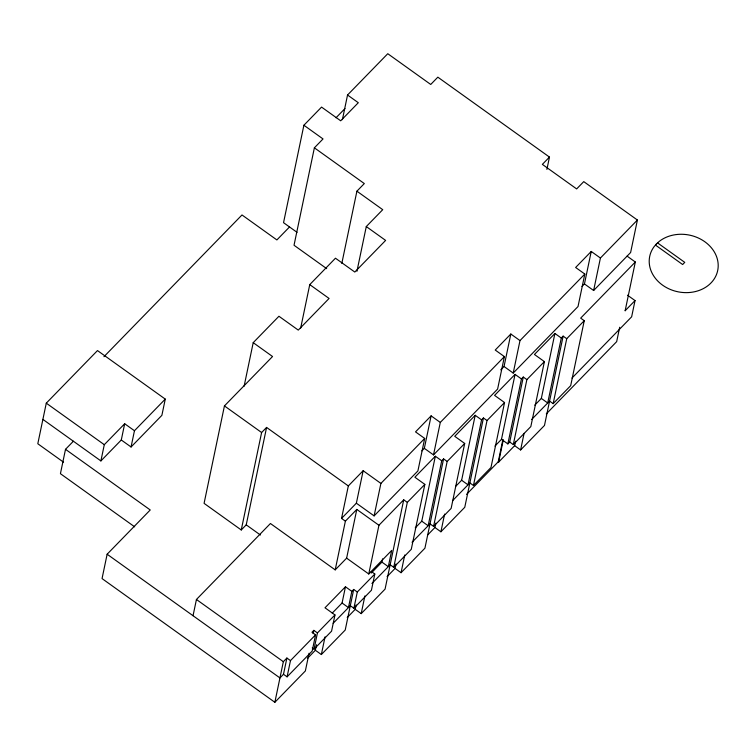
<?xml version="1.0" encoding="UTF-8"?>
<svg xmlns="http://www.w3.org/2000/svg" width="756" height="756" viewBox="0 0 756 756"><rect width="100%" height="100%" fill="white"/><g stroke="black" fill="none" stroke-linecap="round" stroke-linejoin="round"><path stroke-width="1.13" d="M131.062 446.985L134.455 430.74L124.683 423.747L121.291 439.992L131.062 446.985L161.879 415.337L165.271 399.102L97.486 350.576L46.286 403.156L37.8 443.753L63.532 462.181M73.389 441.23L65.507 449.319L60.423 473.681L134.672 526.837M42.894 419.4L100.898 460.924L104.29 444.689L124.683 423.747M65.507 449.319L150.236 509.969L107.135 554.224L102.051 578.586L274.853 702.286L305.358 670.959L309.062 653.25M546.9 169.41L549.47 157.087L437.837 77.169L430.731 84.464L387.771 53.714L347.543 95.01L358.306 102.721L340.701 120.799L321.565 107.097L303.893 125.241L323.029 138.943L314.383 147.817L364.316 183.566L356.908 191.183L382.734 209.677L366.282 226.564L385.626 240.408L354.81 272.047L335.466 258.212L309.752 284.615L329.087 298.459L298.27 330.098L278.936 316.254L253.213 342.666L272.547 356.511L224.438 405.915L204.082 503.354L241.258 529.965L246.229 524.853L266.584 427.423L348.327 485.938L341.542 518.418L345.379 521.158L335.201 569.873L270.431 523.511L196.437 599.48L193.045 615.724M244.112 386.221L253.213 342.666M303.893 125.241L283.538 222.68L297.042 232.338M314.383 147.817L294.027 245.256L326.677 268.635M241.258 529.965L261.614 432.526L266.584 427.423M342.402 119.656L347.543 95.01M300.652 328.18L309.752 284.615M341.816 263.4L356.908 191.183M356.945 271.272L366.282 226.564M274.853 702.286L283.339 661.689L286.893 658.041L290.474 660.612L287.082 676.847L283.491 674.276L286.893 658.041M313.164 633.613L313.844 630.362L317.435 632.933L314.042 649.177L312.247 647.892M313.844 630.362L311.992 632.271L315.573 634.842L312.181 651.077L287.082 676.847M307.371 658.476L315.365 650.264L316.528 644.736M315.365 650.264L321.347 654.545L325.052 636.835M356.369 503.194L363.154 470.714L380.901 483.415L374.116 515.894L356.369 503.194L341.542 518.418M346.626 558.145L356.804 509.421L378.936 525.259L368.758 573.984L346.626 558.145L335.201 569.873M345.464 586.779L342.071 603.023L348.45 607.588L351.842 591.353L345.464 586.779L324.995 607.796L334.965 614.93L331.572 631.175L314.042 649.177M333.16 623.294L350.302 605.688L353.893 608.249L357.286 592.014L353.695 589.444L345.218 630.041L321.347 654.545M347.231 617.558L355.225 609.345L356.142 604.923M355.225 609.345L361.198 613.626L364.902 595.917M371.224 571.442L374.815 574.012L371.423 590.256L353.893 608.249M371.281 573.029L381.922 562.105L382.602 558.854M371.933 583.481L390.153 564.76L393.744 567.331L407.314 502.371L403.723 499.81L385.069 589.122L361.198 613.626M387.081 576.639L395.076 568.427L396.002 563.995M431.118 415.866L424.333 448.346L433.509 454.904L440.294 422.424L431.118 415.866L415.526 431.884L424.692 438.442L417.907 470.922L374.116 515.894M395.076 568.427L401.058 572.708L404.753 554.989M435.343 456.227L421.772 521.186L428.151 525.751L441.731 460.791L435.343 456.227L414.883 477.234L424.844 484.379L411.273 549.328L393.744 567.331M412.058 542.279L430.013 523.842L433.594 526.412L447.165 461.453L443.583 458.883L424.919 548.204L401.058 572.708M427.735 534.898L434.927 527.508L435.853 523.076M434.927 527.508L440.909 531.789L444.613 514.071M475.203 415.299L461.632 480.258L468.011 484.832L481.581 419.873L475.203 415.299L454.734 436.316L464.704 443.451L451.134 508.41L433.594 526.412M452.721 500.529L469.863 482.923L473.454 485.494L487.025 420.534L483.434 417.964L464.77 507.285L440.909 531.789M510.829 334.02L504.044 366.499L513.211 373.067L519.996 340.587L510.829 334.02L495.227 350.047L504.394 356.605L497.609 389.085L433.509 454.904M515.053 374.381L501.483 439.34L507.862 443.904L521.432 378.954L515.053 374.381L494.585 395.397L504.554 402.532L490.984 467.491L473.454 485.494M466.528 494.367L498.251 461.803L502.872 439.652M498.251 461.803L498.648 462.086L503.269 439.935M509.714 442.005L523.284 377.046L526.875 379.616L513.305 444.575L509.714 442.005L507.862 443.904M498.648 462.086L514.638 445.671L515.564 441.239M514.638 445.671L520.61 449.952L524.088 433.339M554.904 333.462L541.334 398.421L547.713 402.986L561.283 338.026L554.904 333.462L534.435 354.479L544.405 361.614L530.835 426.573L513.305 444.575M531.619 419.514L549.565 401.086L553.156 403.657L566.726 338.697L563.135 336.127L544.481 425.448L520.61 449.952M591.239 251.455L584.454 283.935L593.63 290.502L600.415 258.023L591.239 251.455L575.637 267.482L584.813 274.041L578.028 306.52L513.211 373.067M627.102 256.133L635.323 262.011L580.674 318.125L584.256 320.695L570.685 385.654L553.156 403.657M549.47 157.087L542.364 164.383L576.648 188.924L583.755 181.629L637.402 220.034L630.617 252.513L593.63 290.502M619.684 327.253L616.669 341.646L546.295 413.91M625.146 310.735L635.323 262.011M627.489 295.18L635.031 300.576L631.638 316.821L571.999 378.047M336.014 117.775L344.991 108.552M103.959 356.7L241.996 214.959L276.885 239.935L289.52 226.961M100.898 460.924L121.291 439.992M134.455 430.74L165.271 399.102M348.327 485.938L363.154 470.714M380.901 483.415L424.692 438.442M440.294 422.424L504.394 356.605M519.996 340.587L584.813 274.041M600.415 258.023L637.402 220.034M345.379 521.158L356.804 509.421M421.876 450.869L424.333 448.346M500.755 369.873L504.044 366.499M581.997 286.467L584.454 283.935M378.936 525.259L403.723 499.81M441.731 460.791L443.583 458.883M481.581 419.873L483.434 417.964M521.432 378.954L523.284 377.046M561.283 338.026L563.135 336.127M407.314 502.371L424.844 484.379M447.165 461.453L464.704 443.451M487.025 420.534L504.554 402.532M526.875 379.616L544.405 361.614M566.726 338.697L584.256 320.695M351.842 591.353L353.695 589.444M368.758 573.984L391.693 550.425L388.3 566.669L381.922 562.105M625.155 310.725L635.031 300.576M332.243 613.107L342.071 603.023M415.224 527.905L421.772 521.186M455.896 486.146L461.632 480.258M494.934 446.068L501.483 439.34M534.785 405.15L541.334 398.421M290.474 660.612L315.573 634.842M317.435 632.933L334.965 614.93M357.286 592.014L374.815 574.012M283.491 674.276L279.947 677.934L107.135 554.224M657.569 242.903L684.756 262.36L682.64 264.534L655.461 245.076M224.438 405.915L261.614 432.526M246.229 524.853L260.414 535.012M46.286 403.156L104.29 444.689M196.437 599.48L283.339 661.689M656.425 243.923L653.902 246.928A34.729 28.926 11.8 0 0 680.532 292.241A34.729 28.926 11.8 0 0 716.178 255.641A34.729 28.926 11.8 0 0 659.421 241.258L656.425 243.923"/></g></svg>
